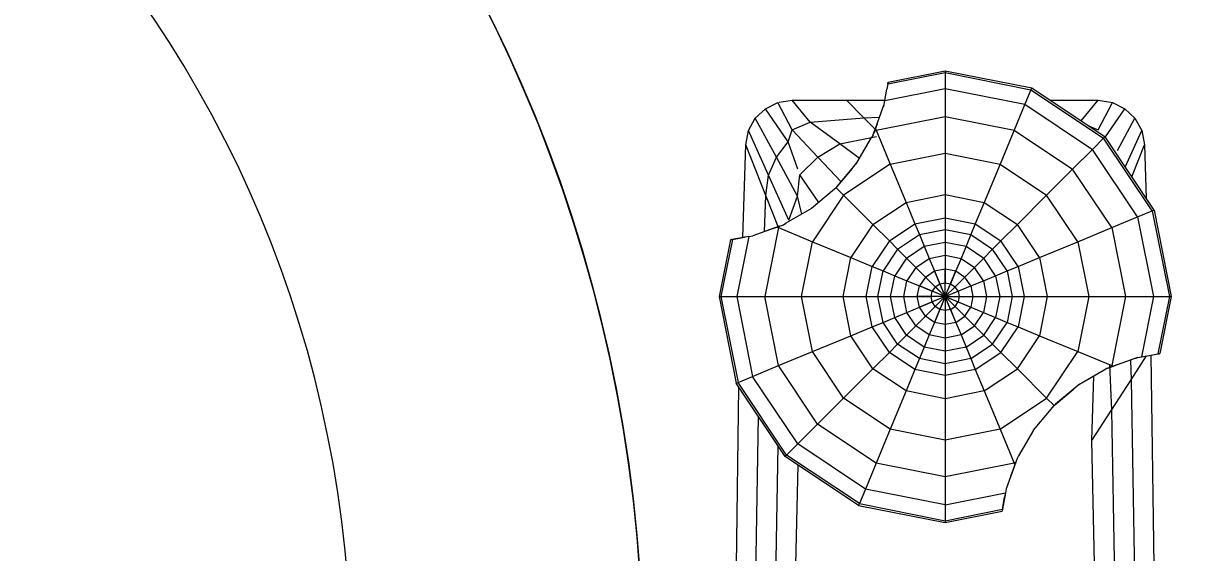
# Model space of a CAD drawing. Header units: inches. Extents: x 22 to 382261, y 22 to 371281.
# Drawn here: x 253047.7 to 253207.7, y 58955.8 to 59028.3 of the extents above; entities that cross this region are included whole.
import ezdxf

# ---------------------------------------------------------------- set-up
doc = ezdxf.new("R2010")
doc.units = ezdxf.units.IN
doc.header["$MEASUREMENT"] = 0
for name, color, linetype, lineweight in [('A-ANNO-DIMS', 211, 'Continuous', 9), ('G-IMPT', 8, 'Continuous', 9), ('P-SANR-FIXT', 6, 'Continuous', 9), ('Q-CASE', 31, 'Continuous', 9)]:
    doc.layers.add(name, color=color, linetype=linetype, lineweight=lineweight)
doc.styles.add('Arial_B_2', font='arialbd.ttf', dxfattribs={"height": 270.833333})
doc.dimstyles.new('2_2', dxfattribs={"dimscale": 304.8, "dimtxt": 267.818092, "dimasz": 0.227865, "dimexe": 1.377953, "dimexo": 0.0625, "dimgap": 0.287073, "dimtad": 1, "dimdec": 0, "dimzin": 0, "dimdsep": 46, "dimtxsty": 'Arial_B_2', "dimblk1": 'OBLIQUE', "dimblk2": 'OBLIQUE', "dimsah": 1, "dimcen": 0.09, "dimdle": 0.574147, "dimazin": 0, "dimtfac": 1, "dimtdec": 4, "dimtix": 1, "dimtmove": 0, "dimatfit": 3, "dimfxl": 0.574147, "dimfxlon": 1, "dimtvp": 1, "dimtolj": 1, "dimtzin": 0, "dimlwd": 18, "dimlwe": 18, "dimarcsym": 2})

# ---------------------------------------------------------------- blocks, each defined once
blk = doc.blocks.new('Modern_Vanity_9451 - Modern Vanity-784097-01- TOILET BLOWUP')
at = {"layer": 'G-IMPT'}
for p, q in [((70.32, -9.51), (82.16, -7.16)), ((70.42, -9.76), (82.16, -7.42)), ((82.16, -7.16), (89.95, -8.71)), ((82.16, -7.42), (82.16, -7.16)), ((82.16, -9.59), (82.16, -7.42)), ((82.16, -7.42), (90, -8.98)), ((70.32, -9.51), (60.28, -16.22)), ((70.42, -9.76), (70.32, -9.51)), ((71.25, -11.76), (82.16, -9.59)), ((82.16, -13.42), (82.16, -9.59)), ((82.16, -9.59), (90.4, -11.23)), ((89.95, -8.71), (89.95, -8.72)), ((89.97, -8.8), (89.95, -8.71)), ((89.97, -8.8), (89.95, -8.72)), ((89.97, -8.8), (89.98, -8.88)), ((90, -8.98), (89.98, -8.88)), ((90.13, -9.7), (90, -8.98)), ((90.17, -9.94), (119.02, -9.52)), ((57.74, -12.12), (59.41, -11.2)), ((59.41, -11.2), (61.36, -10.81)), ((64.43, -13.45), (59.41, -11.2)), ((70.42, -9.76), (60.47, -16.41)), ((61.36, -10.81), (68.71, -10.59)), ((65.77, -12.55), (61.36, -10.81)), ((71.25, -11.76), (70.42, -9.76)), ((90.4, -11.23), (90.13, -9.7)), ((93.55, -12.65), (90.27, -10.53)), ((56.42, -13.5), (57.74, -12.12)), ((62.16, -14.52), (57.74, -12.12)), ((71.25, -11.76), (62, -17.94)), ((72.71, -15.3), (71.25, -11.76)), ((90.5, -11.8), (90.4, -11.23)), ((90.5, -11.8), (90.62, -12.13)), ((90.5, -11.8), (90.56, -11.98)), ((90.63, -12.16), (90.56, -11.98)), ((90.62, -12.13), (91.69, -15.08)), ((90.84, -12.75), (93.55, -12.65)), ((93.55, -12.65), (120.4, -12.21)), ((97.7, -15.35), (93.55, -12.65)), ((55.56, -15.21), (56.42, -13.5)), ((60.28, -16.17), (56.42, -13.5)), ((72.71, -15.3), (82.16, -13.42)), ((82.16, -18.46), (82.16, -13.42)), ((82.16, -13.42), (91.6, -15.3)), ((55.25, -17.17), (55.56, -15.21)), ((59.31, -17.16), (55.56, -15.21)), ((72.71, -15.3), (64.71, -20.65)), ((74.64, -19.95), (72.71, -15.3)), ((89.68, -19.95), (91.6, -15.3)), ((91.46, -14.46), (91.92, -15.71)), ((91.46, -14.46), (91.93, -15.72)), ((91.48, -15.6), (97.7, -15.35)), ((91.6, -15.3), (91.69, -15.08)), ((91.6, -15.3), (91.82, -15.45)), ((91.69, -15.08), (91.86, -15.56)), ((91.69, -15.08), (91.99, -15.91)), ((91.69, -15.08), (91.79, -15.34)), ((91.86, -15.56), (91.79, -15.34)), ((91.82, -15.45), (91.79, -15.34)), ((91.86, -15.56), (91.82, -15.45)), ((91.92, -15.71), (91.86, -15.56)), ((91.92, -15.71), (91.93, -15.72)), ((91.93, -15.72), (91.96, -15.83)), ((91.96, -15.83), (92.01, -15.96)), ((91.99, -15.91), (92.01, -15.96)), ((92.01, -15.96), (92.22, -16.32)), ((97.7, -15.35), (121.79, -14.89)), ((101.87, -18.04), (97.7, -15.35)), ((53.57, -26.26), (60.28, -16.22)), ((53.82, -26.36), (60.47, -16.41)), ((55.25, -23.75), (55.25, -17.17)), ((58.09, -19.5), (55.25, -17.17)), ((58.71, -18.57), (59.31, -17.16)), ((60.47, -16.41), (60.28, -16.22)), ((60.28, -16.22), (60.47, -16.41)), ((62, -17.94), (60.47, -16.41)), ((60.47, -16.41), (62, -17.94)), ((92.22, -16.32), (94.23, -19.8)), ((123.18, -17.57), (101.87, -18.04)), ((55.82, -27.19), (62, -17.94)), ((64.71, -20.65), (62, -17.94)), ((62, -17.94), (64.71, -20.65)), ((74.64, -19.95), (82.16, -18.46)), ((82.16, -24.13), (82.16, -18.46)), ((82.16, -18.46), (89.68, -19.95)), ((101.87, -18.04), (93.05, -17.76)), ((59.36, -28.66), (64.71, -20.65)), ((68.27, -24.21), (64.71, -20.65)), ((64.71, -20.65), (68.27, -24.21)), ((74.64, -19.95), (68.27, -24.21)), ((76.81, -25.19), (74.64, -19.95)), ((87.51, -25.19), (89.68, -19.95)), ((96.05, -24.21), (89.68, -19.95)), ((94.23, -19.8), (94.65, -20.3)), ((94.23, -19.8), (94.33, -19.92)), ((94.65, -20.3), (96.9, -22.98)), ((97.07, -23.19), (94.84, -20.53)), ((94.84, -20.53), (94.88, -20.57)), ((97.07, -23.19), (94.88, -20.57)), ((96.05, -24.21), (97.07, -23.19)), ((97.07, -23.19), (96.9, -22.98)), ((97.28, -23.36), (97.07, -23.19)), ((100.46, -26.03), (97.28, -23.36)), ((64.01, -30.58), (68.27, -24.21)), ((72.28, -28.22), (68.27, -24.21)), ((68.27, -24.21), (72.28, -28.22)), ((76.81, -25.19), (72.28, -28.22)), ((76.81, -25.19), (82.16, -24.13)), ((78.03, -28.13), (76.81, -25.19)), ((82.16, -27.3), (82.16, -24.13)), ((82.16, -24.13), (87.51, -25.19)), ((86.29, -28.13), (87.51, -25.19)), ((92.04, -28.22), (87.51, -25.19)), ((92.04, -28.22), (96.05, -24.21)), ((100.3, -30.58), (96.05, -24.21)), ((51.22, -38.1), (53.57, -26.26)), ((51.48, -38.1), (53.82, -26.36)), ((53.57, -26.26), (53.82, -26.36)), ((53.65, -38.1), (55.82, -27.19)), ((53.82, -26.36), (55.82, -27.19)), ((55.82, -27.19), (59.36, -28.66)), ((100.46, -26.03), (103.94, -28.04)), ((57.48, -38.1), (59.36, -28.66)), ((59.36, -28.66), (64.01, -30.58)), ((69.25, -32.75), (72.28, -28.22)), ((74.53, -30.47), (72.28, -28.22)), ((72.28, -28.22), (74.53, -30.47)), ((78.03, -28.13), (74.53, -30.47)), ((78.03, -28.13), (82.16, -27.3)), ((78.64, -29.61), (78.03, -28.13)), ((82.16, -28.91), (82.16, -27.3)), ((82.16, -27.3), (86.29, -28.13)), ((85.68, -29.61), (86.29, -28.13)), ((89.79, -30.47), (86.29, -28.13)), ((89.79, -30.47), (92.04, -28.22)), ((95.07, -32.75), (92.04, -28.22)), ((100.3, -30.58), (104.96, -28.66)), ((103.94, -28.04), (104.3, -28.25)), ((104.3, -28.25), (104.7, -28.39)), ((104.3, -28.25), (105.18, -28.57)), ((104.7, -28.39), (104.81, -28.43)), ((104.81, -28.43), (105.18, -28.57)), ((104.81, -28.43), (106.74, -29.13)), ((104.81, -28.43), (106.78, -29.15)), ((104.96, -28.66), (104.81, -28.43)), ((104.96, -28.66), (105.18, -28.57)), ((104.96, -28.66), (106.84, -38.1)), ((105.18, -28.57), (108.46, -29.76)), ((78.64, -29.61), (75.66, -31.6)), ((78.64, -29.61), (82.16, -28.91)), ((79.3, -31.2), (78.64, -29.61)), ((82.16, -30.63), (82.16, -28.91)), ((82.16, -28.91), (85.68, -29.61)), ((85.02, -31.2), (85.68, -29.61)), ((88.66, -31.6), (85.68, -29.61)), ((108.46, -29.76), (109.03, -29.86)), ((109.03, -29.86), (111.28, -30.26)), ((109.03, -29.86), (109.6, -29.96)), ((110.67, -38.1), (109.03, -29.86)), ((111.28, -30.26), (109.6, -29.96)), ((111.37, -30.27), (110.86, -30.18)), ((110.9, -30.19), (110.86, -30.18)), ((111.37, -30.27), (110.9, -30.19)), ((111.28, -30.26), (111.37, -30.27)), ((112.84, -38.1), (111.28, -30.26)), ((111.38, -30.28), (111.37, -30.27)), ((111.38, -30.28), (111.55, -30.31)), ((113.1, -38.1), (111.55, -30.31)), ((62.52, -38.1), (64.01, -30.58)), ((64.01, -30.58), (69.25, -32.75)), ((72.19, -33.97), (74.53, -30.47)), ((73.67, -34.58), (75.66, -31.6)), ((75.66, -31.6), (74.53, -30.47)), ((74.53, -30.47), (75.66, -31.6)), ((76.88, -32.82), (75.66, -31.6)), ((75.66, -31.6), (76.88, -32.82)), ((79.3, -31.2), (76.88, -32.82)), ((79.3, -31.2), (82.16, -30.63)), ((79.99, -32.86), (79.3, -31.2)), ((82.16, -32.43), (82.16, -30.63)), ((82.16, -30.63), (85.02, -31.2)), ((84.33, -32.86), (85.02, -31.2)), ((87.44, -32.82), (85.02, -31.2)), ((87.44, -32.82), (88.66, -31.6)), ((88.66, -31.6), (89.79, -30.47)), ((90.65, -34.58), (88.66, -31.6)), ((92.13, -33.97), (89.79, -30.47)), ((95.07, -32.75), (100.3, -30.58)), ((100.3, -30.58), (101.8, -38.1)), ((68.19, -38.1), (69.25, -32.75)), ((69.25, -32.75), (72.19, -33.97)), ((75.26, -35.24), (76.88, -32.82)), ((78.15, -34.09), (76.88, -32.82)), ((76.88, -32.82), (78.15, -34.09)), ((79.99, -32.86), (78.15, -34.09)), ((79.99, -32.86), (82.16, -32.43)), ((80.7, -34.58), (79.99, -32.86)), ((82.16, -34.29), (82.16, -32.43)), ((82.16, -32.43), (84.33, -32.86)), ((83.62, -34.58), (84.33, -32.86)), ((86.17, -34.09), (84.33, -32.86)), ((86.17, -34.09), (87.44, -32.82)), ((89.06, -35.24), (87.44, -32.82)), ((92.13, -33.97), (95.07, -32.75)), ((95.07, -32.75), (96.13, -38.1)), ((71.36, -38.1), (72.19, -33.97)), ((72.19, -33.97), (73.67, -34.58)), ((72.97, -38.1), (73.67, -34.58)), ((73.67, -34.58), (75.26, -35.24)), ((76.92, -35.93), (78.15, -34.09)), ((79.47, -35.41), (78.15, -34.09)), ((78.15, -34.09), (79.47, -35.41)), ((80.7, -34.58), (79.47, -35.41)), ((80.7, -34.58), (82.16, -34.29)), ((81.43, -36.34), (80.7, -34.58)), ((82.16, -38.1), (80.7, -34.58)), ((82.16, -36.19), (82.16, -34.29)), ((82.16, -34.29), (83.62, -34.58)), ((82.16, -38.1), (82.16, -34.29)), ((82.16, -38.1), (83.62, -34.58)), ((82.89, -36.34), (83.62, -34.58)), ((84.85, -35.41), (83.62, -34.58)), ((84.85, -35.41), (86.17, -34.09)), ((87.4, -35.93), (86.17, -34.09)), ((89.06, -35.24), (90.65, -34.58)), ((90.65, -34.58), (92.13, -33.97)), ((90.65, -34.58), (91.35, -38.1)), ((92.13, -33.97), (92.95, -38.1)), ((74.69, -38.1), (75.26, -35.24)), ((75.26, -35.24), (76.92, -35.93)), ((76.49, -38.1), (76.92, -35.93)), ((76.92, -35.93), (78.64, -36.64)), ((78.35, -38.1), (78.64, -36.64)), ((78.64, -36.64), (79.47, -35.41)), ((78.64, -36.64), (80.4, -37.37)), ((82.16, -38.1), (78.64, -36.64)), ((80.81, -36.75), (79.47, -35.41)), ((79.47, -35.41), (80.81, -36.75)), ((80.4, -37.37), (80.81, -36.75)), ((81.43, -36.34), (80.81, -36.75)), ((82.16, -38.1), (80.81, -36.75)), ((82.16, -38.1), (80.81, -36.75)), ((81.43, -36.34), (82.16, -36.19)), ((82.16, -38.1), (81.43, -36.34)), ((84.85, -35.41), (82.16, -38.1)), ((82.16, -38.1), (82.16, -36.19)), ((82.16, -36.19), (82.89, -36.34)), ((82.16, -38.1), (82.89, -36.34)), ((85.66, -36.65), (82.16, -38.1)), ((83.51, -36.75), (82.16, -38.1)), ((83.51, -36.75), (82.89, -36.34)), ((83.51, -36.75), (84.85, -35.41)), ((83.92, -37.37), (83.51, -36.75)), ((83.92, -37.37), (85.68, -36.64)), ((85.68, -36.64), (84.85, -35.41)), ((85.68, -36.64), (87.4, -35.93)), ((85.68, -36.64), (85.97, -38.1)), ((87.4, -35.93), (89.06, -35.24)), ((87.4, -35.93), (87.83, -38.1)), ((89.06, -35.24), (89.63, -38.1)), ((52.77, -45.89), (51.22, -38.1)), ((51.22, -38.1), (51.48, -38.1)), ((53.04, -45.94), (51.48, -38.1)), ((51.48, -38.1), (53.65, -38.1)), ((55.29, -46.34), (53.65, -38.1)), ((53.65, -38.1), (57.48, -38.1)), ((59.36, -47.54), (57.48, -38.1)), ((57.48, -38.1), (62.52, -38.1)), ((64.01, -45.62), (62.52, -38.1)), ((62.52, -38.1), (68.19, -38.1)), ((69.25, -43.45), (68.19, -38.1)), ((68.19, -38.1), (71.36, -38.1)), ((72.19, -42.23), (71.36, -38.1)), ((71.36, -38.1), (72.97, -38.1)), ((73.67, -41.62), (72.97, -38.1)), ((72.97, -38.1), (74.69, -38.1)), ((75.26, -40.96), (74.69, -38.1)), ((74.69, -38.1), (76.49, -38.1)), ((76.92, -40.27), (76.49, -38.1)), ((76.49, -38.1), (78.35, -38.1)), ((78.64, -39.56), (78.35, -38.1)), ((78.35, -38.1), (80.25, -38.1)), ((82.16, -38.1), (78.35, -38.1)), ((82.16, -38.1), (78.64, -39.56)), ((82.16, -38.1), (79.47, -40.79)), ((80.25, -38.1), (80.4, -37.37)), ((80.4, -38.83), (80.25, -38.1)), ((82.16, -38.1), (80.25, -38.1)), ((82.16, -38.1), (80.4, -37.37)), ((80.4, -38.83), (82.16, -38.1)), ((82.16, -38.1), (80.7, -41.62)), ((80.81, -39.45), (82.16, -38.1)), ((82.16, -38.1), (81.43, -39.86)), ((83.92, -37.37), (82.16, -38.1)), ((82.16, -38.1), (84.07, -38.1)), ((82.16, -38.1), (83.92, -38.83)), ((82.16, -38.1), (82.89, -39.86)), ((82.16, -38.1), (82.16, -40.01)), ((82.16, -38.1), (85.66, -41.6)), ((82.16, -38.1), (85.66, -41.6)), ((82.16, -38.1), (85.66, -38.1)), ((82.16, -38.1), (85.66, -39.55)), ((82.16, -38.1), (83.62, -41.62)), ((82.16, -38.1), (82.16, -41.91)), ((83.92, -37.37), (84.07, -38.1)), ((84.07, -38.1), (83.92, -38.83)), ((84.07, -38.1), (85.97, -38.1)), ((85.97, -38.1), (85.68, -39.56)), ((85.97, -38.1), (87.83, -38.1)), ((87.83, -38.1), (87.4, -40.27)), ((87.83, -38.1), (89.63, -38.1)), ((89.63, -38.1), (89.06, -40.96)), ((89.63, -38.1), (91.35, -38.1)), ((91.35, -38.1), (90.65, -41.62)), ((91.35, -38.1), (92.95, -38.1)), ((92.95, -38.1), (92.13, -42.23)), ((92.95, -38.1), (96.13, -38.1)), ((96.13, -38.1), (95.07, -43.45)), ((96.13, -38.1), (101.8, -38.1)), ((101.8, -38.1), (100.3, -45.62)), ((101.8, -38.1), (106.84, -38.1)), ((106.84, -38.1), (104.96, -47.54)), ((106.84, -38.1), (110.67, -38.1)), ((110.67, -38.1), (108.5, -49.01)), ((110.5, -49.84), (112.84, -38.1)), ((110.67, -38.1), (112.84, -38.1)), ((110.75, -49.94), (113.1, -38.1)), ((112.84, -38.1), (113.1, -38.1)), ((76.92, -40.27), (78.64, -39.56)), ((78.64, -39.56), (80.4, -38.83)), ((79.47, -40.79), (78.64, -39.56)), ((79.47, -40.79), (80.81, -39.45)), ((80.81, -39.45), (80.4, -38.83)), ((80.7, -41.62), (81.43, -39.86)), ((80.81, -39.45), (81.43, -39.86)), ((82.16, -40.01), (81.43, -39.86)), ((82.89, -39.86), (82.16, -40.01)), ((83.51, -39.45), (82.89, -39.86)), ((83.62, -41.62), (82.89, -39.86)), ((83.92, -38.83), (83.51, -39.45)), ((83.51, -39.45), (84.85, -40.79)), ((84.85, -40.79), (83.51, -39.45)), ((83.92, -38.83), (85.68, -39.56)), ((85.68, -39.56), (84.85, -40.79)), ((85.68, -39.56), (87.4, -40.27)), ((73.67, -41.62), (75.26, -40.96)), ((75.26, -40.96), (76.92, -40.27)), ((76.88, -43.38), (75.26, -40.96)), ((78.15, -42.11), (76.92, -40.27)), ((78.15, -42.11), (79.47, -40.79)), ((79.47, -40.79), (80.7, -41.62)), ((82.16, -41.91), (82.16, -40.01)), ((84.85, -40.79), (83.62, -41.62)), ((84.85, -40.79), (86.17, -42.11)), ((86.17, -42.11), (84.85, -40.79)), ((87.4, -40.27), (86.17, -42.11)), ((87.4, -40.27), (89.06, -40.96)), ((89.06, -40.96), (87.44, -43.38)), ((89.06, -40.96), (90.65, -41.62)), ((69.25, -43.45), (72.19, -42.23)), ((72.19, -42.23), (73.67, -41.62)), ((74.53, -45.73), (72.19, -42.23)), ((75.66, -44.6), (73.67, -41.62)), ((76.88, -43.38), (78.15, -42.11)), ((78.15, -42.11), (79.99, -43.34)), ((79.99, -43.34), (80.7, -41.62)), ((82.16, -41.91), (80.7, -41.62)), ((83.62, -41.62), (82.16, -41.91)), ((82.16, -43.77), (82.16, -41.91)), ((84.33, -43.34), (83.62, -41.62)), ((86.17, -42.11), (84.33, -43.34)), ((86.17, -42.11), (87.44, -43.38)), ((87.44, -43.38), (86.17, -42.11)), ((90.65, -41.62), (88.66, -44.6)), ((92.13, -42.23), (89.79, -45.73)), ((90.65, -41.62), (92.13, -42.23)), ((92.13, -42.23), (95.07, -43.45)), ((64.01, -45.62), (69.25, -43.45)), ((72.28, -47.98), (69.25, -43.45)), ((74.53, -45.73), (75.66, -44.6)), ((75.66, -44.6), (76.88, -43.38)), ((75.66, -44.6), (78.64, -46.59)), ((76.88, -43.38), (79.3, -45)), ((79.3, -45), (79.99, -43.34)), ((82.16, -43.77), (79.99, -43.34)), ((84.33, -43.34), (82.16, -43.77)), ((82.16, -45.57), (82.16, -43.77)), ((85.02, -45), (84.33, -43.34)), ((87.44, -43.38), (85.02, -45)), ((88.66, -44.6), (85.68, -46.59)), ((87.44, -43.38), (88.66, -44.6)), ((88.66, -44.6), (87.44, -43.38)), ((88.66, -44.6), (89.79, -45.73)), ((89.79, -45.73), (88.66, -44.6)), ((95.07, -43.45), (92.04, -47.98)), ((95.07, -43.45), (100.3, -45.62)), ((52.78, -45.9), (52.77, -45.89)), ((52.86, -45.91), (52.77, -45.89)), ((52.86, -45.91), (52.78, -45.9)), ((52.94, -45.92), (52.86, -45.91)), ((53.04, -45.94), (52.94, -45.92)), ((53.04, -45.94), (53.76, -46.07)), ((55.29, -46.34), (53.76, -46.07)), ((55.25, -51.61), (55.25, -46.34)), ((55.86, -46.44), (55.29, -46.34)), ((59.36, -47.54), (64.01, -45.62)), ((64.01, -45.62), (68.27, -51.99)), ((72.28, -47.98), (74.53, -45.73)), ((74.53, -45.73), (78.03, -48.07)), ((78.64, -46.59), (79.3, -45)), ((82.16, -45.57), (79.3, -45)), ((85.02, -45), (82.16, -45.57)), ((82.16, -47.29), (82.16, -45.57)), ((85.68, -46.59), (85.02, -45)), ((89.79, -45.73), (86.29, -48.07)), ((89.79, -45.73), (92.04, -47.98)), ((92.04, -47.98), (89.79, -45.73)), ((100.3, -45.62), (96.05, -51.99)), ((100.3, -45.62), (104.96, -47.54)), ((56.04, -46.5), (55.86, -46.44)), ((56.19, -46.56), (55.86, -46.44)), ((56.04, -46.5), (56.22, -46.57)), ((59.14, -47.63), (56.19, -46.56)), ((57.66, -49.22), (57.58, -47.07)), ((59.36, -47.55), (57.66, -49.22)), ((59.78, -47.87), (58.51, -47.41)), ((58.51, -47.41), (59.77, -47.86)), ((59.14, -47.63), (59.36, -47.54)), ((59.97, -47.93), (59.14, -47.63)), ((59.61, -47.81), (59.14, -47.63)), ((59.4, -47.73), (59.14, -47.63)), ((59.5, -47.77), (59.36, -47.54)), ((59.61, -47.81), (59.4, -47.73)), ((59.5, -47.77), (59.4, -47.73)), ((59.61, -47.81), (59.5, -47.77)), ((59.61, -47.81), (59.77, -47.86)), ((59.78, -47.87), (59.77, -47.86)), ((59.89, -47.91), (59.78, -47.87)), ((60.02, -47.95), (59.89, -47.91)), ((60.02, -47.95), (59.97, -47.93)), ((60.02, -47.95), (60.38, -48.16)), ((61.25, -52.5), (60.21, -47.49)), ((68.27, -51.99), (72.28, -47.98)), ((72.28, -47.98), (76.81, -51.01)), ((78.03, -48.07), (78.64, -46.59)), ((82.16, -47.29), (78.64, -46.59)), ((85.68, -46.59), (82.16, -47.29)), ((82.16, -48.9), (82.16, -47.29)), ((86.29, -48.07), (85.68, -46.59)), ((92.04, -47.98), (87.51, -51.01)), ((92.04, -47.98), (96.05, -51.99)), ((96.05, -51.99), (92.04, -47.98)), ((104.96, -47.54), (99.61, -55.55)), ((104.96, -47.54), (108.5, -49.01)), ((57.66, -49.22), (55.25, -51.61)), ((58.25, -56.56), (57.66, -49.22)), ((63.85, -50.17), (60.38, -48.16)), ((76.81, -51.01), (78.03, -48.07)), ((82.16, -48.9), (78.03, -48.07)), ((86.29, -48.07), (82.16, -48.9)), ((82.16, -52.07), (82.16, -48.9)), ((87.51, -51.01), (86.29, -48.07)), ((108.5, -49.01), (102.32, -58.26)), ((108.5, -49.01), (110.5, -49.84)), ((63.25, -49.82), (61.25, -52.5)), ((63.98, -50.27), (63.85, -50.17)), ((64.36, -50.59), (63.85, -50.17)), ((67.04, -52.84), (64.36, -50.59)), ((67.25, -53.01), (64.59, -50.78)), ((64.63, -50.82), (64.59, -50.78)), ((67.25, -53.01), (64.63, -50.82)), ((74.64, -56.25), (76.81, -51.01)), ((82.16, -52.07), (76.81, -51.01)), ((87.51, -51.01), (82.16, -52.07)), ((89.68, -56.25), (87.51, -51.01)), ((110.5, -49.84), (103.85, -59.79)), ((110.75, -49.94), (104.04, -59.98)), ((110.5, -49.84), (110.75, -49.94)), ((55.25, -59.03), (55.25, -51.61)), ((61.25, -52.5), (58.25, -56.56)), ((63.07, -55.51), (61.25, -52.5)), ((66.45, -52.34), (63.07, -55.51)), ((67.25, -53.01), (68.27, -51.99)), ((68.27, -51.99), (74.64, -56.25)), ((82.16, -57.74), (82.16, -52.07)), ((96.05, -51.99), (89.68, -56.25)), ((96.05, -51.99), (99.61, -55.55)), ((99.61, -55.55), (96.05, -51.99)), ((67.25, -53.01), (67.04, -52.84)), ((67.25, -53.01), (67.42, -53.22)), ((67.42, -53.22), (70.09, -56.4)), ((63.07, -55.51), (59.31, -59.04)), ((65.49, -58), (63.07, -55.51)), ((69.25, -55.4), (65.49, -58)), ((99.61, -55.55), (91.6, -60.9)), ((99.61, -55.55), (102.32, -58.26)), ((102.32, -58.26), (99.61, -55.55)), ((58.25, -56.56), (55.25, -59.03)), ((59.31, -59.04), (58.25, -56.56)), ((70.09, -56.4), (72.1, -59.88)), ((72.71, -60.9), (74.64, -56.25)), ((82.16, -57.74), (74.64, -56.25)), ((89.68, -56.25), (82.16, -57.74)), ((91.6, -60.9), (89.68, -56.25)), ((55.53, -60.8), (55.25, -59.03)), ((59.31, -59.04), (55.56, -60.99)), ((60.95, -59.56), (59.31, -59.04)), ((64.7, -58.27), (60.95, -59.56)), ((68.4, -58.3), (63.06, -61.19)), ((68.4, -58.3), (65.49, -58)), ((70.85, -57.7), (68.4, -58.3)), ((71.68, -59.5), (68.4, -58.3)), ((82.16, -62.78), (82.16, -57.74)), ((102.32, -58.26), (93.07, -64.44)), ((102.32, -58.26), (103.85, -59.79)), ((103.85, -59.79), (102.32, -58.26)), ((123.18, -58.63), (105.21, -58.23)), ((60.95, -59.56), (56.42, -62.7)), ((63.06, -61.19), (60.95, -59.56)), ((71.68, -59.5), (65.54, -62.25)), ((72.31, -60.24), (72.1, -59.88)), ((72.45, -60.64), (72.31, -60.24)), ((72.49, -60.75), (72.45, -60.64)), ((72.63, -61.12), (72.49, -60.75)), ((73.21, -62.72), (72.49, -60.75)), ((72.49, -60.75), (73.19, -62.68)), ((72.49, -60.75), (72.71, -60.9)), ((72.63, -61.12), (72.51, -60.8)), ((103.85, -59.79), (93.9, -66.44)), ((104.04, -59.98), (94, -66.69)), ((103.85, -59.79), (104.04, -59.98)), ((104.04, -59.98), (103.85, -59.79)), ((56.42, -62.7), (55.56, -60.99)), ((63.06, -61.19), (57.74, -64.08)), ((65.54, -62.25), (59.41, -65)), ((65.54, -62.25), (63.06, -61.19)), ((68.29, -62.66), (65.54, -62.25)), ((72.71, -60.92), (68.29, -62.66)), ((72.63, -61.12), (72.71, -60.9)), ((72.63, -61.12), (73.82, -64.4)), ((72.71, -60.9), (82.16, -62.78)), ((91.6, -60.9), (82.16, -62.78)), ((93.07, -64.44), (91.6, -60.9)), ((121.79, -61.31), (102.59, -60.95)), ((57.74, -64.08), (56.42, -62.7)), ((68.29, -62.66), (61.36, -65.39)), ((73.25, -62.83), (68.29, -62.66)), ((82.16, -66.61), (82.16, -62.78)), ((120.4, -63.99), (98.57, -63.63)), ((59.41, -65), (57.74, -64.08)), ((61.36, -65.39), (59.41, -65)), ((74.06, -65.77), (61.36, -65.39)), ((73.92, -64.97), (73.82, -64.4)), ((73.92, -64.97), (74.32, -67.22)), ((73.92, -64.97), (74.02, -65.54)), ((73.92, -64.97), (82.16, -66.61)), ((74.32, -67.22), (74.02, -65.54)), ((82.16, -66.61), (93.07, -64.44)), ((93.9, -66.44), (93.07, -64.44)), ((74.33, -67.31), (74.24, -66.8)), ((74.24, -66.8), (74.25, -66.84)), ((74.33, -67.31), (74.25, -66.84)), ((82.16, -68.78), (93.9, -66.44)), ((82.16, -68.78), (82.16, -66.61)), ((82.16, -69.04), (94, -66.69)), ((94, -66.69), (93.9, -66.44)), ((119.02, -66.67), (94.55, -66.32)), ((74.33, -67.31), (74.32, -67.22)), ((74.32, -67.22), (82.16, -68.78)), ((74.33, -67.31), (74.34, -67.32)), ((74.34, -67.32), (74.37, -67.49)), ((74.37, -67.49), (82.16, -69.04)), ((82.16, -69.04), (82.16, -68.78))]:
    blk.add_line(p, q, dxfattribs=at)
at = {"layer": 'P-SANR-FIXT'}
for radius, start in [(200, 92.3002), (160, 92.8522)]:
    blk.add_arc((133.04, -279.4), radius, start, 360, dxfattribs=at)
at = {"layer": 'Q-CASE'}
blk.add_arc((133.04, -279.77), 200.31, 92.276, 180, dxfattribs=at)
blk = doc.blocks.new('_Oblique')
at = {"color": 0, "linetype": 'ByBlock', "lineweight": -2}
blk.add_line((-0.5, -0.5), (0.5, 0.5), dxfattribs=at)
blk = doc.blocks.new('*D5308')
at = {"layer": 'A-ANNO-DIMS', "color": 0, "lineweight": 18, "transparency": 16777216}
for p, q in [((251416.9, 58966.61), (251416.9, 58490.66)), ((253211.9, 58966.61), (253211.9, 58490.66)), ((251241.9, 58910.66), (253386.9, 58910.66))]:
    blk.add_line(p, q, dxfattribs=at)
at = {"layer": 'Defpoints', "color": 0, "transparency": 16777216}
for p in [(251416.9, 58985.66), (253211.9, 58985.66), (253211.9, 58910.66)]:
    blk.add_point(p, dxfattribs=at)
at = {"layer": 'A-ANNO-DIMS', "color": 0, "lineweight": 18, "transparency": 16777216, "xscale": 69.45312499999999, "yscale": 69.45312499999999, "zscale": 69.45312499999999, "rotation": 180}
blk.add_blockref('_Oblique', (251416.9, 58910.66), dxfattribs=at)
at = {"layer": 'A-ANNO-DIMS', "color": 0, "lineweight": 18, "transparency": 16777216, "xscale": 69.45312499999999, "yscale": 69.45312499999999, "zscale": 69.45312499999999}
blk.add_blockref('_Oblique', (253211.9, 58910.66), dxfattribs=at)
at = {"layer": 'A-ANNO-DIMS', "color": 0, "lineweight": 18, "transparency": 16777216, "insert": (252314.4, 59136.53), "char_height": 270.833, "width": 419.7639, "attachment_point": 5, "style": 'Arial_B_2'}
blk.add_mtext('\\A1;1795', dxfattribs=at)
blk = doc.blocks.new('*D5315')
at = {"layer": 'A-ANNO-DIMS', "color": 0, "lineweight": 18, "transparency": 16777216}
for p, q in [((253005.76, 58069.66), (253005.76, 59694.66)), ((252949.81, 59519.66), (253425.76, 59519.66)), ((253061.71, 58244.66), (252585.76, 58244.66))]:
    blk.add_line(p, q, dxfattribs=at)
at = {"layer": 'Defpoints', "color": 0, "transparency": 16777216}
for p in [(252930.76, 59519.66), (253005.76, 59519.66), (253080.76, 58244.66)]:
    blk.add_point(p, dxfattribs=at)
at = {"layer": 'A-ANNO-DIMS', "color": 0, "lineweight": 18, "transparency": 16777216, "xscale": 69.45312499999999, "yscale": 69.45312499999999, "zscale": 69.45312499999999}
for p, rotation in [((253005.76, 59519.66), 90), ((253005.76, 58244.66), 270)]:
    blk.add_blockref('_Oblique', p, dxfattribs=dict(at, rotation=rotation))
at = {"layer": 'A-ANNO-DIMS', "color": 0, "lineweight": 18, "transparency": 16777216, "insert": (252779.98, 58882.16), "char_height": 270.833, "width": 419.7639, "attachment_point": 5, "rotation": 90, "style": 'Arial_B_2'}
blk.add_mtext('\\A1;1275', dxfattribs=at)
blk = doc.blocks.new('*D5316')
at = {"layer": 'A-ANNO-DIMS', "color": 0, "lineweight": 18, "transparency": 16777216}
for p, q in [((253361.9, 58637.49), (253361.9, 58161.54)), ((254182.3, 58637.49), (254182.3, 58161.54)), ((253186.9, 58581.54), (254357.3, 58581.54))]:
    blk.add_line(p, q, dxfattribs=at)
at = {"layer": 'Defpoints', "color": 0, "transparency": 16777216}
for p in [(253361.9, 58656.54), (254182.3, 58656.54), (254182.3, 58581.54)]:
    blk.add_point(p, dxfattribs=at)
at = {"layer": 'A-ANNO-DIMS', "color": 0, "lineweight": 18, "transparency": 16777216, "xscale": 69.45312499999999, "yscale": 69.45312499999999, "zscale": 69.45312499999999, "rotation": 180}
blk.add_blockref('_Oblique', (253361.9, 58581.54), dxfattribs=at)
at = {"layer": 'A-ANNO-DIMS', "color": 0, "lineweight": 18, "transparency": 16777216, "xscale": 69.45312499999999, "yscale": 69.45312499999999, "zscale": 69.45312499999999}
blk.add_blockref('_Oblique', (254182.3, 58581.54), dxfattribs=at)
at = {"layer": 'A-ANNO-DIMS', "color": 0, "lineweight": 18, "transparency": 16777216, "insert": (253772.1, 58807.42), "char_height": 270.833, "width": 314.8229, "attachment_point": 5, "style": 'Arial_B_2'}
blk.add_mtext('\\A1;820', dxfattribs=at)
blk = doc.blocks.new('*D5348')
at = {"layer": 'A-ANNO-DIMS', "color": 0, "lineweight": 18, "transparency": 16777216}
for p, q in [((252753.56, 57219.66), (252753.56, 59694.66)), ((252697.61, 59519.66), (253173.56, 59519.66)), ((252697.61, 57394.66), (253173.56, 57394.66))]:
    blk.add_line(p, q, dxfattribs=at)
at = {"layer": 'Defpoints', "color": 0, "transparency": 16777216}
for p in [(252678.56, 59519.66), (252753.56, 59519.66), (252678.56, 57394.66)]:
    blk.add_point(p, dxfattribs=at)
at = {"layer": 'A-ANNO-DIMS', "color": 0, "lineweight": 18, "transparency": 16777216, "xscale": 69.45312499999999, "yscale": 69.45312499999999, "zscale": 69.45312499999999}
for p, rotation in [((252753.56, 59519.66), 90), ((252753.56, 57394.66), 270)]:
    blk.add_blockref('_Oblique', p, dxfattribs=dict(at, rotation=rotation))
at = {"layer": 'A-ANNO-DIMS', "color": 0, "lineweight": 18, "transparency": 16777216, "insert": (252527.78, 58457.16), "char_height": 270.833, "width": 419.7639, "attachment_point": 5, "rotation": 90, "style": 'Arial_B_2'}
blk.add_mtext('\\A1;2125', dxfattribs=at)

msp = doc.modelspace()

# ---------------------------------------------------------------- block references
at = {"layer": 'Q-CASE', "rotation": 270.0000000000001}
msp.add_blockref('Modern_Vanity_9451 - Modern Vanity-784097-01- TOILET BLOWUP', (253211.9, 59073), dxfattribs=at)

# ---------------------------------------------------------------- dimensions: what is measured, and where the dimension line sits
at = {"layer": 'A-ANNO-DIMS', "lineweight": 18}
for base, p1, p2, override, picture, middle in [((252753.56, 59519.66), (252678.56, 57394.66), (252678.56, 59519.66), {"dimpost": '<>', "dimfxl": 2125}, '*D5348', (252527.78, 58457.16)), ((253005.76, 59519.66), (253080.76, 58244.66), (252930.76, 59519.66), {"dimpost": '<>', "dimfxl": 1283.793208}, '*D5315', (252779.98, 58882.16))]:
    dim = msp.add_linear_dim(base=base, p1=p1, p2=p2, angle=90, dimstyle='2_2', override=override, dxfattribs=at)
    dim.commit()
    dim.dimension.update_dxf_attribs({"geometry": picture, "text_midpoint": middle})
for base, p1, p2, override, picture, middle in [((253211.9, 58910.66), (251416.9, 58985.66), (253211.9, 58985.66), {"dimpost": '<>', "dimfxl": 1795}, '*D5308', (252314.4, 59136.53)), ((254182.3, 58581.54), (253361.9, 58656.54), (254182.3, 58656.54), {"dimpost": '<>', "dimfxl": 820.4}, '*D5316', (253772.1, 58807.42))]:
    dim = msp.add_linear_dim(base=base, p1=p1, p2=p2, dimstyle='2_2', override=override, dxfattribs=at)
    dim.commit()
    dim.dimension.update_dxf_attribs({"geometry": picture, "text_midpoint": middle})

doc.saveas('drawing.dxf')
